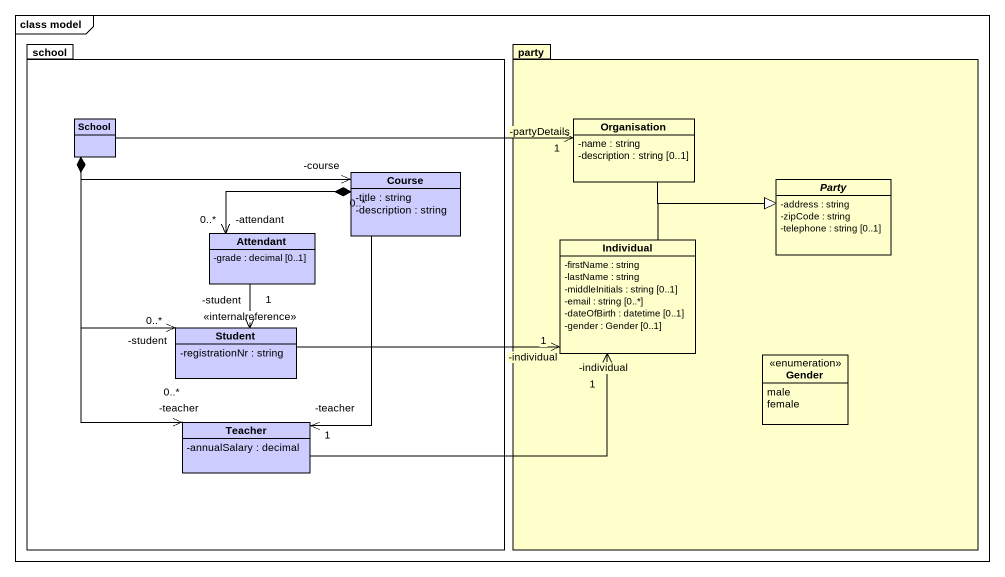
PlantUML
@startuml
mainframe class model
hide circle
hide empty members
skinparam classAttributeIconSize 0
package school {
  class School #CCCCFF
  class Course #CCCCFF {
    -title : string
    -description : string
  }
  class Attendant #CCCCFF {
    -grade : decimal [0..1]
  }
  class Student #CCCCFF {
    -registrationNr : string
  }
  class Teacher #CCCCFF {
    -annualSalary : decimal
  }
}
package party #FFFFCC {
  class Organisation #FFFFCC {
    -name : string
    -description : string [0..1]
  }
  abstract class Party #FFFFCC {
    -address : string
    -zipCode : string
    -telephone : string [0..1]
  }
  class Individual #FFFFCC {
    -firstName : string
    -lastName : string
    -middleInitials : string [0..1]
    -email : string [0..*]
    -dateOfBirth : datetime [0..1]
    -gender : Gender [0..1]
  }
  enum Gender #FFFFCC {
    male
    female
  }
}
School -right-> "-partyDetails\n1" Organisation
School *-right-> "-course\n0..*" Course
School *--> "-student\n0..*" Student
School *--> "-teacher\n0..*" Teacher
Organisation -right-|> Party
Course *-left-> "-attendant\n0..*" Attendant
Course --> "-teacher\n1" Teacher
Attendant --> "-student\n1" Student : <<internalreference>>
Individual -right-|> Party
Student -right-> "-individual\n1" Individual
Teacher -right-> "-individual\n1" Individual
@enduml
